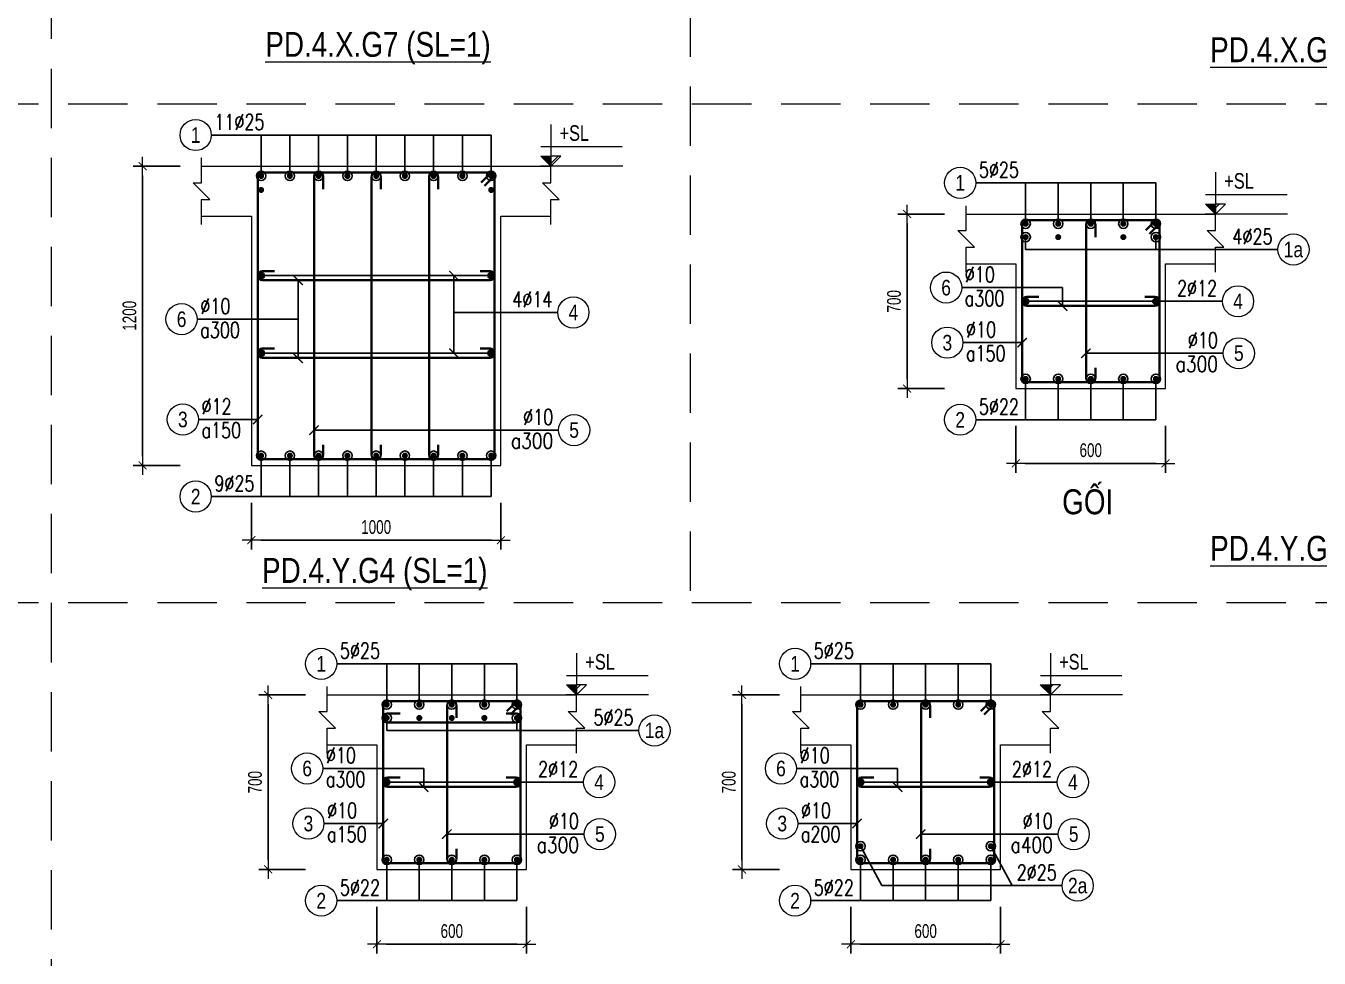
# Model space of a CAD drawing. Header units: millimetres. Extents: x 0 to 264070, y -218202 to 27271.
# Drawn here: x 230135 to 235320, y -215628 to -211888 of the extents above; entities that cross this region are included whole.
import ezdxf
from ezdxf.enums import TextEntityAlignment as Align

# ---------------------------------------------------------------- set-up
doc = ezdxf.new("R2010")
doc.units = ezdxf.units.MM
doc.header["$PDMODE"] = 3
doc.linetypes.add('HIDDEN2', pattern=[4.762499999999999, 3.175, -1.5875])
doc.layers.get('0').update_dxf_attribs({"lineweight": 20})
doc.layers.get('Defpoints').update_dxf_attribs({"color": 151, "lineweight": 9})
for name, color, linetype, lineweight in [('NDC_S_ANNO', 7, 'Continuous', 20), ('NDC_S_CONTINUOUS', 3, 'Continuous', 20), ('NDC_S_DIM', 1, 'Continuous', 15), ('NDC_S_HIDDEN', 8, 'HIDDEN2', 13), ('NDC_S_REBAR', 4, 'Continuous', 35), ('NDC_S_STIRRUP', 4, 'Continuous', 40), ('NDC_S_TEXT SYMBOL', 7, 'Continuous', 20), ('NDC_S_THIN LINE', 8, 'Continuous', 9), ('NDC_S_VN TEXT', 7, 'Continuous', 20)]:
    doc.layers.add(name, color=color, linetype=linetype, lineweight=lineweight)
doc.styles.add('ARIAL', font='arial.ttf', dxfattribs={"width": 0.8})
doc.styles.add('NDC_ANNO', font='', dxfattribs={"width": 0.8})
doc.styles.add('NDC_DIM', font='', dxfattribs={"width": 0.75})
doc.styles.add('NDC_EN TXT', font='romans.shx', dxfattribs={"width": 0.8})
doc.styles.get('NDC_ANNO').set_extended_font_data('Dotum')
doc.styles.get('NDC_DIM').set_extended_font_data('Dotum')
doc.dimstyles.new('NDC_dim_25', dxfattribs={"dimscale": 25, "dimtxt": 2.2, "dimasz": 1.5, "dimexe": 1.5, "dimexo": 2.5, "dimgap": 1, "dimtad": 1, "dimdec": 0, "dimzin": 0, "dimdsep": 46, "dimtxsty": 'NDC_DIM', "dimblk": 'DIMMARK', "dimcen": 0.09, "dimdle": 1.2, "dimclrd": 1, "dimclre": 1, "dimclrt": 3, "dimadec": 0, "dimazin": 0, "dimtfac": 1, "dimtdec": 0, "dimtix": 1, "dimtofl": 0, "dimtmove": 0, "dimatfit": 3, "dimfxl": 6, "dimfxlon": 1, "dimtolj": 1, "dimtzin": 0, "dimarcsym": 0})

# ---------------------------------------------------------------- blocks, each defined once
blk = doc.blocks.new('kata_block_TD')
at = {"color": 6, "linetype": 'ByBlock', "lineweight": -2, "style": 'ARIAL', "width": 0.8}
blk.add_attdef('SECTDET2', text='', height=5, dxfattribs=at).set_placement((0, 7.970649532882817), align=Align.CENTER)
at = {"color": 0, "linetype": 'ByBlock', "lineweight": -2, "style": 'ARIAL', "width": 0.8}
blk.add_attdef('SECTDET1', text='', height=5, dxfattribs=at).set_placement((0, 1.470649532882817), align=Align.CENTER)
at = {"color": 3, "lineweight": 25, "style": 'ARIAL', "width": 0.8}
blk.add_attdef('SSCALE', text='', height=2.5, dxfattribs=at).set_placement((0, -3.998868953555331), align=Align.CENTER)
blk = doc.blocks.new('DIMMARK')
at = {"layer": 'NDC_S_DIM', "color": 1}
blk.add_line((-1.5, 0), (1, 0), dxfattribs=at)
at = {"layer": 'NDC_S_DIM', "color": 2, "const_width": 0.1}
blk.add_lwpolyline([(-0.4242640687119285, -0.4242640687119285), (0.4242640687119285, 0.4242640687119285)], dxfattribs=at)
blk = doc.blocks.new('kata_block_THEP')
at = {"layer": 'NDC_S_REBAR', "color": 0}
for p, q in [((-0.5, 0), (0.5, 0)), ((-0.3535533905960619, 0.353553390592424), (0.3535533905960619, -0.353553390592424)), ((0.3535533905960619, 0.353553390592424), (-0.3535533905960619, -0.353553390592424)), ((0, 0.5), (0, -0.5))]:
    blk.add_line(p, q, dxfattribs=at)
at = {"layer": 'NDC_S_REBAR', "color": 0, "const_width": 0.08333333333333334}
blk.add_lwpolyline([(-0.5, -1.818989403545856e-12, 1), (0.5000000000145519, -1.818989403545856e-12, 1), (-0.5, -1.818989403545856e-12, 1)], format="xyb", dxfattribs=at)
blk = doc.blocks.new('kata_block_CT')
at = {"layer": 'NDC_S_ANNO'}
blk.add_hatch(color=3, dxfattribs=at).paths.add_polyline_path([(0, 1.596954857557648), (-1.612010908633238, 1.596954857557648), (0, 0)])
at = {"layer": 'NDC_S_ANNO', "ltscale": 50}
h = blk.add_hatch(dxfattribs=at)
h.set_pattern_fill('ANSI31', color=256, scale=1.406250541793835, style=0)
h.set_pattern_definition([(45.00000000000001, (0, 5.456968210637569e-12), (-3.157122508925224, 3.157122508925225), [])])
h.paths.add_polyline_path([(0, 1.596954857557648), (0, 0), (1.612010908924276, 1.596954857557648)])
for p, q in [((-1.592704896858777, 3.140833880479477), (11.46947077315417, 3.140833880479477)), ((11.56125648126181, 5.456968210637569e-12), (-1.63869572513795, 5.456968210637569e-12))]:
    blk.add_line(p, q, dxfattribs=at)
for points in [[(0, 6.69495074864426), (0, 0)], [(0, 0), (-1.612010908924276, 1.596954857557648), (0, 1.596954857557648)], [(0, 0), (1.612010908924276, 1.596954857557648), (0, 1.596954857557648)]]:
    blk.add_lwpolyline(points, dxfattribs=at)
at = {"layer": 'NDC_S_ANNO', "color": 8, "ltscale": 50}
blk.add_lwpolyline([(0, 0), (-1.612010908633238, 1.596954857557648), (0, 1.596954857557648)], dxfattribs=at)
at = {"layer": 'NDC_S_TEXT SYMBOL', "color": 3, "style": 'NDC_ANNO', "width": 0.8}
blk.add_attdef('CT', (1.409564409346785, 4.068271311703938), '', height=2.5, dxfattribs=at)
blk = doc.blocks.new('*D806')
at = {"layer": 'Defpoints', "color": 0, "transparency": 16777216}
for p in [(231039.6202467669, -213651.3548180853), (232039.6202467669, -213651.3548180853), (232039.6202467669, -213951.3548180853)]:
    blk.add_point(p, dxfattribs=at)
at = {"layer": 'NDC_S_DIM', "color": 1, "lineweight": -2, "transparency": 16777216}
for p, q in [((231039.6202467669, -213801.3548180853), (231039.6202467669, -213988.8548180853)), ((232039.6202467669, -213801.3548180853), (232039.6202467669, -213988.8548180853)), ((231077.1202467669, -213951.3548180853), (232002.1202467669, -213951.3548180853))]:
    blk.add_line(p, q, dxfattribs=at)
at = {"layer": 'NDC_S_DIM', "color": 1, "lineweight": -2, "transparency": 16777216, "xscale": 37.5, "yscale": 37.5, "zscale": 37.5, "rotation": 180}
blk.add_blockref('DIMMARK', (231039.6202467669, -213951.3548180853), dxfattribs=at)
at = {"layer": 'NDC_S_DIM', "color": 1, "lineweight": -2, "transparency": 16777216, "xscale": 37.5, "yscale": 37.5, "zscale": 37.5}
blk.add_blockref('DIMMARK', (232039.6202467669, -213951.3548180853), dxfattribs=at)
at = {"layer": 'NDC_S_DIM', "color": 3, "transparency": 16777216, "insert": (231539.6202467669, -213898.8548180853), "char_height": 55.00000000000001, "attachment_point": 5, "style": 'NDC_DIM'}
blk.add_mtext('\\A1;1000', dxfattribs=at)
blk = doc.blocks.new('*D807')
at = {"layer": 'Defpoints', "color": 0, "transparency": 16777216}
for p in [(231109.2933713112, -212451.3548180853), (230603.2933713113, -213651.3548180853), (231109.2933713112, -213651.3548180853)]:
    blk.add_point(p, dxfattribs=at)
at = {"layer": 'NDC_S_DIM', "color": 1, "lineweight": -2, "transparency": 16777216}
for p, q in [((230753.2933713113, -212451.3548180853), (230565.7933713113, -212451.3548180853)), ((230603.2933713113, -212488.8548180853), (230603.2933713113, -213613.8548180853)), ((230753.2933713113, -213651.3548180853), (230565.7933713113, -213651.3548180853))]:
    blk.add_line(p, q, dxfattribs=at)
at = {"layer": 'NDC_S_DIM', "color": 1, "lineweight": -2, "transparency": 16777216, "xscale": 37.5, "yscale": 37.5, "zscale": 37.5}
for p, rotation in [((230603.2933713113, -212451.3548180853), 90), ((230603.2933713113, -213651.3548180853), 270)]:
    blk.add_blockref('DIMMARK', p, dxfattribs=dict(at, rotation=rotation))
at = {"layer": 'NDC_S_DIM', "color": 3, "transparency": 16777216, "insert": (230550.7933713113, -213051.3548180852), "char_height": 55.00000000000001, "attachment_point": 5, "rotation": 90, "style": 'NDC_DIM'}
blk.add_mtext('\\A1;1200', dxfattribs=at)
blk = doc.blocks.new('*U240')
blk.add_circle((-2.5, 0), 2.5)
at = {"layer": 'NDC_S_VN TEXT', "color": 3, "style": 'NDC_EN TXT', "width": 0.75}
blk.add_attdef('DK1', (0.5, 0.8455043070534884), '', height=2.5, dxfattribs=at)
at = {"layer": 'NDC_S_VN TEXT', "color": 7, "style": 'ARIAL', "width": 0.8}
blk.add_attdef('SH2', text='', height=2.5, dxfattribs=at).set_placement((-2.5, 0), align=Align.MIDDLE)
blk = doc.blocks.new('*U241')
blk.add_circle((-2.5, 0), 2.5)
at = {"layer": 'NDC_S_VN TEXT', "color": 3, "style": 'NDC_EN TXT', "width": 0.75}
for tag, p in [('DK1', (0.5, 0.8455043070534884)), ('KC1', (0.5, -2.972544307831413))]:
    blk.add_attdef(tag, p, '', height=2.5, dxfattribs=at)
at = {"layer": 'NDC_S_VN TEXT', "color": 7, "style": 'ARIAL', "width": 0.8}
blk.add_attdef('SH2', text='', height=2.5, dxfattribs=at).set_placement((-2.5, 0), align=Align.MIDDLE)
blk = doc.blocks.new('*U321')
blk.add_circle((2.5, 0), 2.5)
at = {"layer": 'NDC_S_VN TEXT', "color": 3, "style": 'NDC_EN TXT'}
for tag, width, p in [('DK2', 0.75, (-0.85, 0.8455043070534884)), ('KC2', 0.8, (-0.85, -2.972544307831413))]:
    blk.add_attdef(tag, text='', height=2.5, dxfattribs=dict(at, width=width)).set_placement(p, align=Align.RIGHT)
at = {"layer": 'NDC_S_VN TEXT', "color": 7, "style": 'ARIAL', "width": 0.8}
blk.add_attdef('SH3', text='', height=2.5, dxfattribs=at).set_placement((2.5, 0), align=Align.MIDDLE)
blk = doc.blocks.new('*U239')
blk.add_circle((2.5, 0), 2.5)
at = {"layer": 'NDC_S_VN TEXT', "color": 3, "style": 'NDC_EN TXT', "width": 0.75}
blk.add_attdef('DK2', text='', height=2.5, dxfattribs=at).set_placement((-0.85, 0.8455043070534884), align=Align.RIGHT)
at = {"layer": 'NDC_S_VN TEXT', "color": 7, "style": 'ARIAL', "width": 0.8}
blk.add_attdef('SH3', text='', height=2.5, dxfattribs=at).set_placement((2.5, 0), align=Align.MIDDLE)
blk = doc.blocks.new('*D812')
at = {"layer": 'Defpoints', "color": 0, "transparency": 16777216}
for p in [(234104.4314102838, -213343.2174690384), (234704.4314102838, -213343.2174690384), (234704.4314102838, -213643.2174690384)]:
    blk.add_point(p, dxfattribs=at)
at = {"layer": 'NDC_S_DIM', "color": 1, "lineweight": -2, "transparency": 16777216}
for p, q in [((234104.4314102838, -213493.2174690384), (234104.4314102838, -213680.7174690384)), ((234704.4314102838, -213493.2174690384), (234704.4314102838, -213680.7174690384)), ((234141.9314102838, -213643.2174690384), (234666.9314102838, -213643.2174690384))]:
    blk.add_line(p, q, dxfattribs=at)
at = {"layer": 'NDC_S_DIM', "color": 1, "lineweight": -2, "transparency": 16777216, "xscale": 37.5, "yscale": 37.5, "zscale": 37.5, "rotation": 180}
blk.add_blockref('DIMMARK', (234104.4314102838, -213643.2174690384), dxfattribs=at)
at = {"layer": 'NDC_S_DIM', "color": 1, "lineweight": -2, "transparency": 16777216, "xscale": 37.5, "yscale": 37.5, "zscale": 37.5}
blk.add_blockref('DIMMARK', (234704.4314102838, -213643.2174690384), dxfattribs=at)
at = {"layer": 'NDC_S_DIM', "color": 3, "transparency": 16777216, "insert": (234404.4314102838, -213590.7174690384), "char_height": 55.00000000000001, "attachment_point": 5, "style": 'NDC_DIM'}
blk.add_mtext('\\A1;600', dxfattribs=at)
blk = doc.blocks.new('*D813')
at = {"layer": 'Defpoints', "color": 0, "transparency": 16777216}
for p in [(234174.1045348281, -212643.2174690384), (233668.1045348281, -213343.2174690384), (234174.1045348281, -213343.2174690384)]:
    blk.add_point(p, dxfattribs=at)
at = {"layer": 'NDC_S_DIM', "color": 1, "lineweight": -2, "transparency": 16777216}
for p, q in [((233818.1045348281, -212643.2174690384), (233630.6045348281, -212643.2174690384)), ((233668.1045348281, -212680.7174690384), (233668.1045348281, -213305.7174690384)), ((233818.1045348281, -213343.2174690384), (233630.6045348281, -213343.2174690384))]:
    blk.add_line(p, q, dxfattribs=at)
at = {"layer": 'NDC_S_DIM', "color": 1, "lineweight": -2, "transparency": 16777216, "xscale": 37.5, "yscale": 37.5, "zscale": 37.5}
for p, rotation in [((233668.1045348281, -212643.2174690384), 90), ((233668.1045348281, -213343.2174690384), 270)]:
    blk.add_blockref('DIMMARK', p, dxfattribs=dict(at, rotation=rotation))
at = {"layer": 'NDC_S_DIM', "color": 3, "transparency": 16777216, "insert": (233615.6045348282, -212993.2174690383), "char_height": 55.00000000000001, "attachment_point": 5, "rotation": 90, "style": 'NDC_DIM'}
blk.add_mtext('\\A1;700', dxfattribs=at)
blk = doc.blocks.new('*D824')
at = {"layer": 'Defpoints', "color": 0, "transparency": 16777216}
for p in [(233512.1443921676, -214572.0773442238), (233006.1443921676, -215272.0773442238), (233512.1443921676, -215272.0773442238)]:
    blk.add_point(p, dxfattribs=at)
at = {"layer": 'NDC_S_DIM', "color": 1, "lineweight": -2, "transparency": 16777216}
for p, q in [((233156.1443921676, -214572.0773442238), (232968.6443921676, -214572.0773442238)), ((233006.1443921676, -214609.5773442238), (233006.1443921676, -215234.5773442238)), ((233156.1443921676, -215272.0773442238), (232968.6443921676, -215272.0773442238))]:
    blk.add_line(p, q, dxfattribs=at)
at = {"layer": 'NDC_S_DIM', "color": 1, "lineweight": -2, "transparency": 16777216, "xscale": 37.5, "yscale": 37.5, "zscale": 37.5}
for p, rotation in [((233006.1443921676, -214572.0773442238), 90), ((233006.1443921676, -215272.0773442238), 270)]:
    blk.add_blockref('DIMMARK', p, dxfattribs=dict(at, rotation=rotation))
at = {"layer": 'NDC_S_DIM', "color": 3, "transparency": 16777216, "insert": (232953.6443921677, -214922.0773442238), "char_height": 55.00000000000001, "attachment_point": 5, "rotation": 90, "style": 'NDC_DIM'}
blk.add_mtext('\\A1;700', dxfattribs=at)
blk = doc.blocks.new('*D825')
at = {"layer": 'Defpoints', "color": 0, "transparency": 16777216}
for p in [(233442.4712676233, -215272.0773442238), (234042.4712676233, -215272.0773442238), (234042.4712676233, -215572.0773442238)]:
    blk.add_point(p, dxfattribs=at)
at = {"layer": 'NDC_S_DIM', "color": 1, "lineweight": -2, "transparency": 16777216}
for p, q in [((233442.4712676233, -215422.0773442238), (233442.4712676233, -215609.5773442238)), ((234042.4712676233, -215422.0773442238), (234042.4712676233, -215609.5773442238)), ((233479.9712676233, -215572.0773442238), (234004.9712676233, -215572.0773442238))]:
    blk.add_line(p, q, dxfattribs=at)
at = {"layer": 'NDC_S_DIM', "color": 1, "lineweight": -2, "transparency": 16777216, "xscale": 37.5, "yscale": 37.5, "zscale": 37.5, "rotation": 180}
blk.add_blockref('DIMMARK', (233442.4712676233, -215572.0773442238), dxfattribs=at)
at = {"layer": 'NDC_S_DIM', "color": 1, "lineweight": -2, "transparency": 16777216, "xscale": 37.5, "yscale": 37.5, "zscale": 37.5}
blk.add_blockref('DIMMARK', (234042.4712676233, -215572.0773442238), dxfattribs=at)
at = {"layer": 'NDC_S_DIM', "color": 3, "transparency": 16777216, "insert": (233742.4712676233, -215519.5773442238), "char_height": 55.00000000000001, "attachment_point": 5, "style": 'NDC_DIM'}
blk.add_mtext('\\A1;600', dxfattribs=at)
blk = doc.blocks.new('*D826')
at = {"layer": 'Defpoints', "color": 0, "transparency": 16777216}
for p in [(231612.5935974595, -214572.0773442238), (231106.5935974595, -215272.0773442238), (231612.5935974595, -215272.0773442238)]:
    blk.add_point(p, dxfattribs=at)
at = {"layer": 'NDC_S_DIM', "color": 1, "lineweight": -2, "transparency": 16777216}
for p, q in [((231256.5935974595, -214572.0773442238), (231069.0935974595, -214572.0773442238)), ((231106.5935974595, -214609.5773442238), (231106.5935974595, -215234.5773442238)), ((231256.5935974595, -215272.0773442238), (231069.0935974595, -215272.0773442238))]:
    blk.add_line(p, q, dxfattribs=at)
at = {"layer": 'NDC_S_DIM', "color": 1, "lineweight": -2, "transparency": 16777216, "xscale": 37.5, "yscale": 37.5, "zscale": 37.5}
for p, rotation in [((231106.5935974595, -214572.0773442238), 90), ((231106.5935974595, -215272.0773442238), 270)]:
    blk.add_blockref('DIMMARK', p, dxfattribs=dict(at, rotation=rotation))
at = {"layer": 'NDC_S_DIM', "color": 3, "transparency": 16777216, "insert": (231054.0935974596, -214922.0773442238), "char_height": 55.00000000000001, "attachment_point": 5, "rotation": 90, "style": 'NDC_DIM'}
blk.add_mtext('\\A1;700', dxfattribs=at)
blk = doc.blocks.new('*D827')
at = {"layer": 'Defpoints', "color": 0, "transparency": 16777216}
for p in [(231542.9204729152, -215272.0773442238), (232142.9204729152, -215272.0773442238), (232142.9204729152, -215572.0773442238)]:
    blk.add_point(p, dxfattribs=at)
at = {"layer": 'NDC_S_DIM', "color": 1, "lineweight": -2, "transparency": 16777216}
for p, q in [((231542.9204729152, -215422.0773442238), (231542.9204729152, -215609.5773442238)), ((232142.9204729152, -215422.0773442238), (232142.9204729152, -215609.5773442238)), ((231580.4204729152, -215572.0773442238), (232105.4204729152, -215572.0773442238))]:
    blk.add_line(p, q, dxfattribs=at)
at = {"layer": 'NDC_S_DIM', "color": 1, "lineweight": -2, "transparency": 16777216, "xscale": 37.5, "yscale": 37.5, "zscale": 37.5, "rotation": 180}
blk.add_blockref('DIMMARK', (231542.9204729152, -215572.0773442238), dxfattribs=at)
at = {"layer": 'NDC_S_DIM', "color": 1, "lineweight": -2, "transparency": 16777216, "xscale": 37.5, "yscale": 37.5, "zscale": 37.5}
blk.add_blockref('DIMMARK', (232142.9204729152, -215572.0773442238), dxfattribs=at)
at = {"layer": 'NDC_S_DIM', "color": 3, "transparency": 16777216, "insert": (231842.9204729152, -215519.5773442238), "char_height": 55.00000000000001, "attachment_point": 5, "style": 'NDC_DIM'}
blk.add_mtext('\\A1;600', dxfattribs=at)

msp = doc.modelspace()

# ---------------------------------------------------------------- linework, layer by layer
at = {"layer": 'NDC_S_CONTINUOUS'}
for points in [[(230839.620246767, -212451.3548180853), (231039.6202467669, -212451.3548180853), (231039.6202467669, -212451.3548180853), (232039.6202467669, -212451.3548180853), (232039.6202467669, -212451.3548180853), (232239.6202467669, -212451.3548180853)], [(230839.620246767, -212651.3548180853), (231039.6202467669, -212651.3548180853), (231039.6202467669, -213651.3548180853), (232039.6202467669, -213651.3548180853), (232039.6202467669, -212651.3548180853), (232239.6202467669, -212651.3548180853)], [(233904.4314102838, -212643.2174690384), (234104.4314102838, -212643.2174690384), (234104.4314102838, -212643.2174690384), (234704.4314102838, -212643.2174690384), (234704.4314102838, -212643.2174690384), (234904.4314102838, -212643.2174690384)], [(233904.4314102838, -212843.2174690384), (234104.4314102838, -212843.2174690384), (234104.4314102838, -213343.2174690384), (234704.4314102838, -213343.2174690384), (234704.4314102838, -212843.2174690384), (234904.4314102838, -212843.2174690384)], [(231342.9204729152, -214572.0773442238), (231542.9204729152, -214572.0773442238), (231542.9204729152, -214572.0773442238), (232142.9204729152, -214572.0773442238), (232142.9204729152, -214572.0773442238), (232342.9204729152, -214572.0773442238)], [(233242.4712676233, -214572.0773442238), (233442.4712676233, -214572.0773442238), (233442.4712676233, -214572.0773442238), (234042.4712676233, -214572.0773442238), (234042.4712676233, -214572.0773442238), (234242.4712676233, -214572.0773442238)], [(231342.9204729152, -214772.0773442238), (231542.9204729152, -214772.0773442238), (231542.9204729152, -215272.0773442238), (232142.9204729152, -215272.0773442238), (232142.9204729152, -214772.0773442238), (232342.9204729152, -214772.0773442238)], [(233242.4712676233, -214772.0773442238), (233442.4712676233, -214772.0773442238), (233442.4712676233, -215272.0773442238), (234042.4712676233, -215272.0773442238), (234042.4712676233, -214772.0773442238), (234242.4712676233, -214772.0773442238)]]:
    msp.add_lwpolyline(points, dxfattribs=at)
at = {"layer": 'NDC_S_DIM'}
for centre in [(234143.4314102838, -212735.7174690384), (234665.4314102838, -212735.7174690384), (231581.9204729152, -214664.5773442238), (232103.9204729152, -214664.5773442238)]:
    msp.add_circle(centre, 18.82654195789014, dxfattribs=at)
at = {"layer": 'NDC_S_HIDDEN', "ltscale": 75}
for p, q in [((230237.4073617181, -204202.0456222839), (230237.4073617181, -218202.045622268)), ((232798.9182990866, -208202.0456222793), (232798.9182990867, -214202.0456222725)), ((243044.9620485608, -212202.0456222748), (225114.385486981, -212202.0456222747)), ((243044.9620485608, -214202.0456222725), (225114.385486981, -214202.0456222724))]:
    msp.add_line(p, q, dxfattribs=at)
at = {"layer": 'NDC_S_REBAR'}
for points in [[(231327.552246767, -212543.6995080186), (231327.552246767, -212494.7863382087, 0.9999999999999999), (231290.6882467669, -212494.7863382087), (231290.6882467669, -213607.9228180852, 0.9999999999999999), (231327.552246767, -213607.9228180852), (231327.552246767, -213568.6659270764, -0.414213562)], [(231558.052246767, -212543.6995080186), (231558.052246767, -212494.7863382087, 0.9999999999999999), (231521.1882467669, -212494.7863382087), (231521.1882467669, -213607.9228180852, 0.9999999999999999), (231558.052246767, -213607.9228180852), (231558.052246767, -213568.6659270764, -0.414213562)], [(231788.5522467671, -212543.6995080186), (231788.5522467671, -212494.7863382088, 0.9999999999999999), (231751.6882467671, -212494.7863382088), (231751.6882467671, -213607.9228180852, 0.9999999999999999), (231788.5522467671, -213607.9228180852), (231788.5522467671, -213568.6659270764, -0.414213562)], [(234422.8014523779, -212735.5621589717), (234422.8014523779, -212686.6489891619, 0.9999999999999999), (234385.9374523779, -212686.6489891619), (234385.9374523779, -213299.7854690383, 0.9999999999999999), (234422.8014523779, -213299.7854690383), (234422.8014523779, -213260.5285780295, -0.414213562)], [(231131.9654165768, -212871.9228180853), (231083.052246767, -212871.9228180853, 0.9999999999999999), (231083.052246767, -212908.7868180853), (231996.1882467669, -212908.7868180853, 0.9999999999999999), (231996.1882467669, -212871.9228180853), (231956.9313557581, -212871.9228180853, -0.414213562)], [(234196.7765800937, -212974.7854690384), (234147.8634102838, -212974.7854690384, 0.9999999999999999), (234147.8634102838, -213011.6494690384), (234660.9994102838, -213011.6494690384, 0.9999999999999999), (234660.9994102838, -212974.7854690384), (234621.7425192749, -212974.7854690384, -0.414213562)], [(231131.9654165768, -213182.9228180853), (231083.052246767, -213182.9228180853, 0.9999999999999999), (231083.052246767, -213219.7868180853), (231996.1882467669, -213219.7868180853, 0.9999999999999999), (231996.1882467669, -213182.9228180853), (231956.9313557581, -213182.9228180853, -0.414213562)], [(231861.2905150093, -214664.4220341571), (231861.2905150093, -214615.5088643473, 0.9999999999999999), (231824.4265150093, -214615.5088643473), (231824.4265150093, -215228.6453442238, 0.9999999999999999), (231861.2905150093, -215228.6453442238), (231861.2905150093, -215189.388453215, -0.414213562)], [(233760.8413097174, -214664.4220341571), (233760.8413097174, -214615.5088643473, 0.9999999999999999), (233723.9773097174, -214615.5088643473), (233723.9773097174, -215228.6453442238, 0.9999999999999999), (233760.8413097174, -215228.6453442238), (233760.8413097174, -215189.388453215, -0.414213562)], [(231635.2656427251, -214646.1453442236), (231586.3524729152, -214646.1453442236, 0.9999999999999999), (231586.3524729152, -214683.0093442237), (232099.4884729152, -214683.0093442237, 0.9999999999999999), (232099.4884729152, -214646.1453442236), (232060.2315819064, -214646.1453442236, -0.414213562)], [(231635.2656427251, -214903.6453442238), (231586.3524729152, -214903.6453442238, 0.9999999999999999), (231586.3524729152, -214940.5093442239), (232099.4884729152, -214940.5093442239, 0.9999999999999999), (232099.4884729152, -214903.6453442238), (232060.2315819064, -214903.6453442238, -0.414213562)], [(233534.8164374332, -214903.6453442238), (233485.9032676233, -214903.6453442238, 0.9999999999999999), (233485.9032676233, -214940.5093442239), (233999.0392676232, -214940.5093442239, 0.9999999999999999), (233999.0392676232, -214903.6453442238), (233959.7823766144, -214903.6453442238, -0.414213562)]]:
    msp.add_lwpolyline(points, format="xyb", dxfattribs=at)
at = {"layer": 'NDC_S_STIRRUP'}
for points in [[(231960.6202467669, -212516.3548180853), (232000.6202467669, -212476.3548180853, -0.414213562), (232014.6202467669, -212490.3548180853), (232014.6202467669, -213612.3548180853, -0.414213562), (232000.6202467669, -213626.3548180853), (231078.6202467669, -213626.3548180853, -0.414213562), (231064.6202467669, -213612.3548180853), (231064.6202467669, -212490.3548180853, -0.414213562), (231078.6202467669, -212476.3548180853), (232000.6202467669, -212476.3548180853, -0.414213562), (232014.6202467669, -212490.3548180853), (231974.6202467669, -212530.3548180853)], [(234625.4314102838, -212708.2174690384), (234665.4314102838, -212668.2174690384, -0.414213562), (234679.4314102838, -212682.2174690384), (234679.4314102838, -213304.2174690384, -0.414213562), (234665.4314102838, -213318.2174690384), (234143.4314102838, -213318.2174690384, -0.414213562), (234129.4314102838, -213304.2174690384), (234129.4314102838, -212682.2174690384, -0.414213562), (234143.4314102838, -212668.2174690384), (234665.4314102838, -212668.2174690384, -0.414213562), (234679.4314102838, -212682.2174690384), (234639.4314102838, -212722.2174690384)], [(232063.9204729152, -214637.0773442238), (232103.9204729152, -214597.0773442238, -0.414213562), (232117.9204729152, -214611.0773442238), (232117.9204729152, -215233.0773442238, -0.414213562), (232103.9204729152, -215247.0773442238), (231581.9204729152, -215247.0773442238, -0.414213562), (231567.9204729152, -215233.0773442238), (231567.9204729152, -214611.0773442238, -0.414213562), (231581.9204729152, -214597.0773442238), (232103.9204729152, -214597.0773442238, -0.414213562), (232117.9204729152, -214611.0773442238), (232077.9204729152, -214651.0773442238)], [(233963.4712676233, -214637.0773442238), (234003.4712676233, -214597.0773442238, -0.414213562), (234017.4712676233, -214611.0773442238), (234017.4712676233, -215233.0773442238, -0.414213562), (234003.4712676233, -215247.0773442238), (233481.4712676233, -215247.0773442238, -0.414213562), (233467.4712676233, -215233.0773442238), (233467.4712676233, -214611.0773442238, -0.414213562), (233481.4712676233, -214597.0773442238), (234003.4712676233, -214597.0773442238, -0.414213562), (234017.4712676233, -214611.0773442238), (233977.4712676233, -214651.0773442238)]]:
    msp.add_lwpolyline(points, format="xyb", dxfattribs=at)
at = {"layer": 'NDC_S_THIN LINE'}
for points in [[(230839.620246767, -212684.6881514186), (230839.620246767, -212584.6881514186), (230872.9535801003, -212584.6881514186), (230806.2869134336, -212518.0214847519), (230839.620246767, -212518.0214847519), (230839.620246767, -212418.0214847519)], [(232239.6202467669, -212684.6881514186), (232239.6202467669, -212584.6881514186), (232272.9535801003, -212584.6881514186), (232206.2869134337, -212518.0214847519), (232239.620246767, -212518.0214847519), (232239.620246767, -212418.0214847519)], [(233904.4314102838, -212876.5508023717), (233904.4314102838, -212776.5508023717), (233937.7647436171, -212776.5508023717), (233871.0980769505, -212709.884135705), (233904.4314102838, -212709.884135705), (233904.4314102838, -212609.884135705)], [(234904.4314102838, -212876.5508023717), (234904.4314102838, -212776.5508023717), (234937.7647436171, -212776.5508023717), (234871.0980769505, -212709.884135705), (234904.4314102838, -212709.884135705), (234904.4314102838, -212609.884135705)], [(231342.9204729152, -214805.4106775572), (231342.9204729152, -214705.4106775572), (231376.2538062485, -214705.4106775572), (231309.5871395819, -214638.7440108905), (231342.9204729152, -214638.7440108905), (231342.9204729152, -214538.7440108905)], [(232342.9204729152, -214805.4106775572), (232342.9204729152, -214705.4106775572), (232376.2538062485, -214705.4106775572), (232309.5871395819, -214638.7440108905), (232342.9204729152, -214638.7440108905), (232342.9204729152, -214538.7440108905)], [(233242.4712676233, -214805.4106775572), (233242.4712676233, -214705.4106775572), (233275.8046009566, -214705.4106775572), (233209.13793429, -214638.7440108905), (233242.4712676233, -214638.7440108905), (233242.4712676233, -214538.7440108905)], [(234242.4712676233, -214805.4106775572), (234242.4712676233, -214705.4106775572), (234275.8046009566, -214705.4106775572), (234209.13793429, -214638.7440108905), (234242.4712676233, -214638.7440108905), (234242.4712676233, -214538.7440108905)]]:
    msp.add_lwpolyline(points, dxfattribs=at)

# ---------------------------------------------------------------- block references
at = {"layer": 'NDC_S_REBAR', "xscale": 22, "yscale": 22, "zscale": 22}
for p in [(231078.6202467669, -212490.3548180853), (231193.8702467669, -212490.3548180853), (231309.1202467669, -212490.3548180853), (231424.3702467669, -212490.3548180853), (231539.6202467669, -212490.3548180853), (231654.8702467669, -212490.3548180853), (231770.1202467669, -212490.3548180853), (231885.3702467669, -212490.3548180853), (232000.6202467669, -212490.3548180853), (231078.6202467669, -212546.6063207817), (232000.6202467669, -212546.6063207817), (234143.4314102838, -212682.2174690384), (234273.9314102838, -212682.2174690384), (234404.4314102838, -212682.2174690384), (234534.9314102838, -212682.2174690384), (234665.4314102838, -212682.2174690384), (234143.4314102838, -212735.7174690384), (234273.9314102838, -212735.7174690384), (234534.9314102838, -212735.7174690384), (234665.4314102838, -212735.7174690384), (231078.6202467669, -212890.3548180853), (232000.6202467669, -212890.3548180853), (234143.4314102838, -212993.2174690384), (234665.4314102838, -212993.2174690384), (231078.6202467669, -213201.3548180853), (232000.6202467669, -213201.3548180853), (234143.4314102838, -213304.2174690384), (234273.9314102838, -213304.2174690384), (234404.4314102838, -213304.2174690384), (234534.9314102838, -213304.2174690384), (234665.4314102838, -213304.2174690384), (231078.6202467669, -213612.3548180853), (231193.8702467669, -213612.3548180853), (231309.1202467669, -213612.3548180853), (231424.3702467669, -213612.3548180853), (231539.6202467669, -213612.3548180853), (231654.8702467669, -213612.3548180853), (231770.1202467669, -213612.3548180853), (231885.3702467669, -213612.3548180853), (232000.6202467669, -213612.3548180853), (231581.9204729152, -214611.0773442238), (231712.4204729152, -214611.0773442238), (231842.9204729152, -214611.0773442238), (231973.4204729152, -214611.0773442238), (232103.9204729152, -214611.0773442238), (233481.4712676233, -214611.0773442238), (233611.9712676233, -214611.0773442238), (233742.4712676233, -214611.0773442238), (233872.9712676233, -214611.0773442238), (234003.4712676233, -214611.0773442238), (231581.9204729152, -214664.5773442238), (231712.4204729152, -214664.5773442238), (231842.9204729153, -214664.5773442239), (231973.4204729152, -214664.5773442238), (232103.9204729152, -214664.5773442238), (231581.9204729152, -214922.0773442238), (232103.9204729152, -214922.0773442238), (233481.4712676233, -214922.0773442238), (234003.4712676233, -214922.0773442238), (233481.4712676234, -215178.7782639829), (234003.4712676233, -215178.7782639829), (231581.9204729152, -215233.0773442238), (231712.4204729152, -215233.0773442238), (231842.9204729152, -215233.0773442238), (231973.4204729152, -215233.0773442238), (232103.9204729152, -215233.0773442238), (233481.4712676233, -215233.0773442238), (233611.9712676233, -215233.0773442238), (233742.4712676233, -215233.0773442238), (233872.9712676233, -215233.0773442238), (234003.4712676233, -215233.0773442238)]:
    msp.add_blockref('kata_block_THEP', p, dxfattribs=at)
at = {"layer": 'NDC_S_THIN LINE', "xscale": 25, "yscale": 25, "zscale": 25}
for name, p, values in [('*U240', (230878.6202467669, -212326.3548180853), {'SH2': '1', 'DK1': '11%%c25'}), ('*U240', (233943.4314102838, -212518.2174690384), {'SH2': '1', 'DK1': '5%%c25'}), ('*U239', (235154.4314102838, -212785.7174690384), {'SH3': '1a', 'DK2': '4%%c25'}), ('*U241', (233886.9314102838, -212938.2174690384), {'SH2': '6', 'DK1': '%%c10', 'KC1': 'a300'}), ('*U239', (234932.3216540813, -212993.2174690384), {'SH3': '4', 'DK2': '2%%c12'}), ('*U241', (230822.1202467668, -213065.0708180853), {'SH2': '6', 'DK1': '%%c10', 'KC1': 'a300'}), ('*U239', (232267.5104905645, -213037.9533365754), {'SH3': '4', 'DK2': '4%%c14'}), ('*U241', (233891.9314102838, -213159.0381396479), {'SH2': '3', 'DK1': '%%c10', 'KC1': 'a150'}), ('*U321', (234935.487609148, -213201.6845972177), {'SH3': '5', 'DK2': '%%c10', 'KC2': 'a300'}), ('*U241', (230827.120246767, -213467.1754886948), {'SH2': '3', 'DK1': '%%c12', 'KC1': 'a150'}), ('*U240', (233943.4314102838, -213468.2174690384), {'SH2': '2', 'DK1': '5%%c22'}), ('*U321', (232270.6764456312, -213509.8219462646), {'SH3': '5', 'DK2': '%%c10', 'KC2': 'a300'}), ('*U240', (230878.6202467669, -213776.3548180853), {'SH2': '2', 'DK1': '9%%c25'}), ('*U240', (231381.9204729152, -214447.0773442238), {'SH2': '1', 'DK1': '5%%c25'}), ('*U240', (233281.4712676233, -214447.0773442238), {'SH2': '1', 'DK1': '5%%c25'}), ('*U239', (232592.9204729152, -214714.5773442238), {'SH3': '1a', 'DK2': '5%%c25'}), ('*U241', (231325.4204729152, -214867.0773442238), {'SH2': '6', 'DK1': '%%c10', 'KC1': 'a300'}), ('*U241', (233224.9712676233, -214867.0773442238), {'SH2': '6', 'DK1': '%%c10', 'KC1': 'a300'}), ('*U239', (232370.8107167128, -214922.0773442238), {'SH3': '4', 'DK2': '2%%c12'}), ('*U239', (234270.3615114208, -214922.0773442238), {'SH3': '4', 'DK2': '2%%c12'}), ('*U241', (231330.4204729152, -215087.8980148334), {'SH2': '3', 'DK1': '%%c10', 'KC1': 'a150'}), ('*U241', (233229.9712676233, -215087.8980148334), {'SH2': '3', 'DK1': '%%c10', 'KC1': 'a200'}), ('*U321', (232373.9766717794, -215130.5444724032), {'SH3': '5', 'DK2': '%%c10', 'KC2': 'a300'}), ('*U321', (234273.5274664875, -215130.5444724032), {'SH3': '5', 'DK2': '%%c10', 'KC2': 'a400'}), ('*U239', (234289.4283369797, -215336.688815591), {'SH3': '2a', 'DK2': '2%%c25'}), ('*U240', (231381.9204729152, -215397.0773442238), {'SH2': '2', 'DK1': '5%%c22'}), ('*U240', (233281.4712676233, -215397.0773442238), {'SH2': '2', 'DK1': '5%%c22'})]:
    msp.add_blockref(name, p, dxfattribs=at).add_auto_attribs(values)
at = {"layer": 'NDC_S_VN TEXT'}
ref = msp.add_blockref('kata_block_TD', (231547.0418978034, -212042.0073943829), dxfattribs=dict(at, xscale=20, yscale=20, zscale=20))
ref.add_attrib('SECTDET1', '%%uPD.4.X.G7 (SL=1)', dxfattribs={"layer": '0', "color": 0, "linetype": 'ByBlock', "lineweight": -2, "height": 100, "style": 'ARIAL', "width": 0.8}).set_placement((231547.0418978034, -212012.5944037252), align=Align.CENTER)
ref = msp.add_blockref('kata_block_TD', (235334.7470211959, -212063.5546411235), dxfattribs=dict(at, xscale=20, yscale=20, zscale=20))
ref.add_attrib('SECTDET1', '%%uPD.4.X.G9 (SL=1)', dxfattribs={"layer": '0', "color": 0, "linetype": 'ByBlock', "lineweight": -2, "height": 100, "style": 'ARIAL', "width": 0.8}).set_placement((235334.7470211959, -212034.1416504658), align=Align.CENTER)
at = {"layer": 'NDC_S_VN TEXT', "xscale": 25, "yscale": 25, "zscale": 25}
for p in [(232239.6202467669, -212451.3548180853), (234904.4314102838, -212643.2174690384), (232342.9204729152, -214572.0773442238), (234242.4712676233, -214572.0773442238)]:
    msp.add_blockref('kata_block_CT', p, dxfattribs=at).add_auto_attribs({'CT': '+SL'})
at = {"layer": 'NDC_S_VN TEXT'}
ref = msp.add_blockref('kata_block_TD', (234392.1665971167, -213876.8551245301), dxfattribs=dict(at, xscale=20, yscale=20, zscale=20))
ref.add_attrib('SECTDET1', 'GỐI', dxfattribs={"layer": '0', "color": 0, "linetype": 'ByBlock', "lineweight": -2, "height": 100, "style": 'ARIAL', "width": 0.8}).set_placement((234392.1665971167, -213847.4421338725), align=Align.CENTER)
ref = msp.add_blockref('kata_block_TD', (235334.7470211959, -214063.5546411212), dxfattribs=dict(at, xscale=20, yscale=20, zscale=20))
ref.add_attrib('SECTDET1', '%%uPD.4.Y.G8 (SL=1)', dxfattribs={"layer": '0', "color": 0, "linetype": 'ByBlock', "lineweight": -2, "height": 100, "style": 'ARIAL', "width": 0.8}).set_placement((235334.7470211959, -214034.1416504635), align=Align.CENTER)
ref = msp.add_blockref('kata_block_TD', (231533.950191316, -214151.9762108447), dxfattribs=dict(at, xscale=20, yscale=20, zscale=20))
ref.add_attrib('SECTDET1', '%%uPD.4.Y.G4 (SL=1)', dxfattribs={"layer": '0', "color": 0, "linetype": 'ByBlock', "lineweight": -2, "height": 100, "style": 'ARIAL', "width": 0.8}).set_placement((231533.950191316, -214122.563220187), align=Align.CENTER)

# ---------------------------------------------------------------- dimensions: what is measured, and where the dimension line sits
at = {"layer": 'NDC_S_DIM'}
for base, p1, p2, picture, middle in [((230603.2933713113, -213651.3548180853), (231109.2933713112, -212451.3548180853), (231109.2933713112, -213651.3548180853), '*D807', (230550.7933713113, -213051.3548180852)), ((233668.1045348281, -213343.2174690384), (234174.1045348281, -212643.2174690384), (234174.1045348281, -213343.2174690384), '*D813', (233615.6045348282, -212993.2174690383)), ((231106.5935974595, -215272.0773442238), (231612.5935974595, -214572.0773442238), (231612.5935974595, -215272.0773442238), '*D826', (231054.0935974596, -214922.0773442238)), ((233006.1443921676, -215272.0773442238), (233512.1443921676, -214572.0773442238), (233512.1443921676, -215272.0773442238), '*D824', (232953.6443921677, -214922.0773442238))]:
    dim = msp.add_linear_dim(base=base, p1=p1, p2=p2, angle=270, dimstyle='NDC_dim_25', dxfattribs=at)
    dim.commit()
    dim.dimension.update_dxf_attribs({"geometry": picture, "text_midpoint": middle})
for base, p1, p2, picture, middle in [((234704.4314102838, -213643.2174690384), (234104.4314102838, -213343.2174690384), (234704.4314102838, -213343.2174690384), '*D812', (234404.4314102838, -213590.7174690384)), ((232039.6202467669, -213951.3548180853), (231039.6202467669, -213651.3548180853), (232039.6202467669, -213651.3548180853), '*D806', (231539.6202467669, -213898.8548180853)), ((232142.9204729152, -215572.0773442238), (231542.9204729152, -215272.0773442238), (232142.9204729152, -215272.0773442238), '*D827', (231842.9204729152, -215519.5773442238)), ((234042.4712676233, -215572.0773442238), (233442.4712676233, -215272.0773442238), (234042.4712676233, -215272.0773442238), '*D825', (233742.4712676233, -215519.5773442238))]:
    dim = msp.add_linear_dim(base=base, p1=p1, p2=p2, dimstyle='NDC_dim_25', dxfattribs=at)
    dim.commit()
    dim.dimension.update_dxf_attribs({"geometry": picture, "text_midpoint": middle})

# ---------------------------------------------------------------- leaders
at = {"layer": 'NDC_S_THIN LINE'}
for points, override in [([(231078.6202467669, -212490.3548180853), (231078.6202467669, -212326.3548180853), (230878.6202467669, -212326.3548180853)], {"dimldrblk": 'DotBlank'}), ([(231193.8702467669, -212490.3548180853), (231193.8702467669, -212326.3548180853), (230878.6202467669, -212326.3548180853)], {"dimldrblk": 'DotBlank'}), ([(232000.6202467669, -212490.3548180853), (232000.6202467669, -212326.3548180853), (230878.6202467669, -212326.3548180853)], {"dimldrblk": 'DotBlank'}), ([(231309.1202467668, -212490.3548180853), (231309.1202467668, -212326.3548180853), (230993.8702467668, -212326.3548180853)], {"dimldrblk": 'DotBlank'}), ([(231424.3702467668, -212490.3548180853), (231424.3702467668, -212326.3548180853), (231109.1202467668, -212326.3548180853)], {"dimldrblk": 'DotBlank'}), ([(231539.6202467668, -212490.3548180853), (231539.6202467668, -212326.3548180853), (231224.3702467668, -212326.3548180853)], {"dimldrblk": 'DotBlank'}), ([(231654.8702467668, -212490.3548180853), (231654.8702467668, -212326.3548180853), (231339.6202467668, -212326.3548180853)], {"dimldrblk": 'DotBlank'}), ([(231770.1202467668, -212490.3548180853), (231770.1202467668, -212326.3548180853), (231454.8702467668, -212326.3548180853)], {"dimldrblk": 'DotBlank'}), ([(231885.3702467668, -212490.3548180853), (231885.3702467668, -212326.3548180853), (231570.1202467668, -212326.3548180853)], {"dimldrblk": 'DotBlank'}), ([(234143.4314102838, -212682.2174690384), (234143.4314102838, -212518.2174690384), (233943.4314102838, -212518.2174690384)], {"dimldrblk": 'DotBlank'}), ([(234273.9314102838, -212682.2174690384), (234273.9314102838, -212518.2174690384), (233943.4314102838, -212518.2174690384)], {"dimldrblk": 'DotBlank'}), ([(234404.4314102838, -212682.2174690384), (234404.4314102838, -212518.2174690384), (233943.4314102838, -212518.2174690384)], {"dimldrblk": 'DotBlank'}), ([(234534.9314102838, -212682.2174690384), (234534.9314102838, -212518.2174690384), (233943.4314102838, -212518.2174690384)], {"dimldrblk": 'DotBlank'}), ([(234665.4314102838, -212682.2174690384), (234665.4314102838, -212518.2174690384), (233943.4314102838, -212518.2174690384)], {"dimldrblk": 'DotBlank'}), ([(234143.4314102838, -212735.7174690384), (234143.4314102838, -212785.7174690384), (235154.4314102838, -212785.7174690384)], {"dimldrblk": 'DotBlank'}), ([(234665.4314102838, -212735.7174690384), (234665.4314102838, -212785.7174690384), (235154.4314102838, -212785.7174690384)], {"dimldrblk": 'DotBlank'}), ([(231078.6202467669, -212890.3548180853), (232006.6202467669, -212890.3548180853)], {"dimasz": 1, "dimldrblk": 'DotBlank'}), ([(232000.6202467669, -212890.3548180853), (231078.6202467669, -212890.3548180853)], {"dimasz": 1, "dimldrblk": 'DotBlank'}), ([(231851.6691943528, -212890.3548180853), (231851.6691943528, -213037.9533365754), (232267.5104905645, -213037.9533365754)], {"dimldrblk": 'ArchTick'}), ([(231226.9535801001, -212908.7868180853), (231226.9535801002, -213065.0708180853), (230822.1202467668, -213065.0708180853)], {"dimldrblk": 'ArchTick'}), ([(234291.7647436171, -213013.2174690384), (234291.7647436171, -212938.2174690384), (233886.9314102838, -212938.2174690384)], {"dimldrblk": 'ArchTick'}), ([(234143.4314102838, -212993.2174690384), (234671.4314102838, -212993.2174690384)], {"dimasz": 1, "dimldrblk": 'DotBlank'}), ([(234665.4314102838, -212993.2174690384), (234143.4314102838, -212993.2174690384)], {"dimasz": 1, "dimldrblk": 'DotBlank'}), ([(234665.4314102838, -212993.2174690384), (234932.3216540813, -212993.2174690384)], {"dimldrblk": 'DotSmall'}), ([(231226.9535801003, -213221.3548180853), (231226.9535801002, -213065.0708180853), (230822.1202467668, -213065.0708180853)], {"dimldrblk": 'ArchTick'}), ([(231851.6691943528, -213201.3548180853), (231851.6691943528, -213037.9533365754), (232267.5104905645, -213037.9533365754)], {"dimldrblk": 'ArchTick'}), ([(231078.6202467669, -213201.3548180853), (232006.6202467669, -213201.3548180853)], {"dimasz": 1, "dimldrblk": 'DotBlank'}), ([(232000.6202467669, -213201.3548180853), (231078.6202467669, -213201.3548180853)], {"dimasz": 1, "dimldrblk": 'DotBlank'}), ([(234129.4314102838, -213159.0381396479), (233891.9314102838, -213159.0381396479)], {"dimldrblk": 'ArchTick'}), ([(234384.4314102839, -213201.6845972177), (234935.487609148, -213201.6845972177)], {"dimldrblk": 'ArchTick'}), ([(234143.4314102838, -213304.2174690384), (234143.4314102838, -213468.2174690384), (233943.4314102838, -213468.2174690384)], {"dimldrblk": 'DotBlank'}), ([(234273.9314102838, -213304.2174690384), (234273.9314102838, -213468.2174690384), (233943.4314102838, -213468.2174690384)], {"dimldrblk": 'DotBlank'}), ([(234404.4314102838, -213304.2174690384), (234404.4314102838, -213468.2174690384), (233943.4314102838, -213468.2174690384)], {"dimldrblk": 'DotBlank'}), ([(234534.9314102838, -213304.2174690384), (234534.9314102838, -213468.2174690384), (233943.4314102838, -213468.2174690384)], {"dimldrblk": 'DotBlank'}), ([(234665.4314102838, -213304.2174690384), (234665.4314102838, -213468.2174690384), (233943.4314102838, -213468.2174690384)], {"dimldrblk": 'DotBlank'}), ([(231064.6202467669, -213467.1754886948), (230827.120246767, -213467.1754886948)], {"dimldrblk": 'ArchTick'}), ([(231290.6882467669, -213509.8219462646), (232270.6764456312, -213509.8219462646)], {"dimldrblk": 'ArchTick'}), ([(231078.6202467669, -213612.3548180853), (231078.6202467669, -213776.3548180853), (230878.6202467669, -213776.3548180853)], {"dimldrblk": 'DotBlank'}), ([(231193.8702467669, -213612.3548180853), (231193.8702467669, -213776.3548180853), (230878.6202467669, -213776.3548180853)], {"dimldrblk": 'DotBlank'}), ([(232000.6202467669, -213612.3548180853), (232000.6202467669, -213776.3548180853), (230878.6202467669, -213776.3548180853)], {"dimldrblk": 'DotBlank'}), ([(231309.1202467668, -213612.3548180853), (231309.1202467668, -213776.3548180853), (230993.8702467668, -213776.3548180853)], {"dimldrblk": 'DotBlank'}), ([(231424.3702467668, -213612.3548180853), (231424.3702467668, -213776.3548180853), (231109.1202467668, -213776.3548180853)], {"dimldrblk": 'DotBlank'}), ([(231539.6202467668, -213612.3548180852), (231539.6202467668, -213776.3548180852), (231224.3702467668, -213776.3548180852)], {"dimldrblk": 'DotBlank'}), ([(231654.8702467668, -213612.3548180853), (231654.8702467668, -213776.3548180853), (231339.6202467668, -213776.3548180853)], {"dimldrblk": 'DotBlank'}), ([(231770.1202467668, -213612.3548180853), (231770.1202467668, -213776.3548180853), (231454.8702467668, -213776.3548180853)], {"dimldrblk": 'DotBlank'}), ([(231885.3702467668, -213612.3548180853), (231885.3702467668, -213776.3548180853), (231570.1202467668, -213776.3548180853)], {"dimldrblk": 'DotBlank'}), ([(232103.9204729152, -214611.0773442238), (232103.9204729152, -214447.0773442238), (231381.9204729152, -214447.0773442238)], {"dimldrblk": 'DotBlank'}), ([(231973.4204729152, -214611.0773442238), (231973.4204729152, -214447.0773442238), (231381.9204729152, -214447.0773442238)], {"dimldrblk": 'DotBlank'}), ([(231842.9204729152, -214611.0773442238), (231842.9204729152, -214447.0773442238), (231381.9204729152, -214447.0773442238)], {"dimldrblk": 'DotBlank'}), ([(231712.4204729152, -214611.0773442238), (231712.4204729152, -214447.0773442238), (231381.9204729152, -214447.0773442238)], {"dimldrblk": 'DotBlank'}), ([(231581.9204729152, -214611.0773442238), (231581.9204729152, -214447.0773442238), (231381.9204729152, -214447.0773442238)], {"dimldrblk": 'DotBlank'}), ([(234003.4712676233, -214611.0773442238), (234003.4712676233, -214447.0773442238), (233281.4712676233, -214447.0773442238)], {"dimldrblk": 'DotBlank'}), ([(233872.9712676233, -214611.0773442238), (233872.9712676233, -214447.0773442238), (233281.4712676233, -214447.0773442238)], {"dimldrblk": 'DotBlank'}), ([(233742.4712676233, -214611.0773442238), (233742.4712676233, -214447.0773442238), (233281.4712676233, -214447.0773442238)], {"dimldrblk": 'DotBlank'}), ([(233611.9712676233, -214611.0773442238), (233611.9712676233, -214447.0773442238), (233281.4712676233, -214447.0773442238)], {"dimldrblk": 'DotBlank'}), ([(233481.4712676233, -214611.0773442238), (233481.4712676233, -214447.0773442238), (233281.4712676233, -214447.0773442238)], {"dimldrblk": 'DotBlank'}), ([(231581.9204729152, -214664.5773442238), (231581.9204729152, -214714.5773442238), (232592.9204729152, -214714.5773442238)], {"dimldrblk": 'DotBlank'}), ([(232103.9204729152, -214664.5773442238), (232103.9204729152, -214714.5773442238), (232592.9204729152, -214714.5773442238)], {"dimldrblk": 'DotBlank'}), ([(231730.2538062485, -214942.0773442238), (231730.2538062485, -214867.0773442238), (231325.4204729152, -214867.0773442238)], {"dimldrblk": 'ArchTick'}), ([(233629.8046009566, -214942.0773442238), (233629.8046009566, -214867.0773442238), (233224.9712676233, -214867.0773442238)], {"dimldrblk": 'ArchTick'}), ([(231581.9204729152, -214922.0773442238), (232109.9204729152, -214922.0773442238)], {"dimasz": 1, "dimldrblk": 'DotBlank'}), ([(232103.9204729152, -214922.0773442238), (231581.9204729152, -214922.0773442238)], {"dimasz": 1, "dimldrblk": 'DotBlank'}), ([(232103.9204729152, -214922.0773442238), (232370.8107167128, -214922.0773442238)], {"dimldrblk": 'DotSmall'}), ([(233481.4712676233, -214922.0773442238), (234009.4712676233, -214922.0773442238)], {"dimasz": 1, "dimldrblk": 'DotBlank'}), ([(234003.4712676233, -214922.0773442238), (233481.4712676233, -214922.0773442238)], {"dimasz": 1, "dimldrblk": 'DotBlank'}), ([(234003.4712676233, -214922.0773442238), (234270.3615114208, -214922.0773442238)], {"dimldrblk": 'DotSmall'}), ([(231567.9204729152, -215087.8980148334), (231330.4204729152, -215087.8980148334)], {"dimldrblk": 'ArchTick'}), ([(233467.4712676233, -215087.8980148334), (233229.9712676233, -215087.8980148334)], {"dimldrblk": 'ArchTick'}), ([(231822.9204729153, -215130.5444724032), (232373.9766717794, -215130.5444724032)], {"dimldrblk": 'ArchTick'}), ([(233722.4712676234, -215130.5444724032), (234273.5274664875, -215130.5444724032)], {"dimldrblk": 'ArchTick'}), ([(233481.4712676233, -215178.7782639829), (233567.4283369797, -215336.688815591), (234289.4283369797, -215336.688815591)], {"dimldrblk": 'DotBlank'}), ([(234003.4712676233, -215178.7782639829), (234089.4283369797, -215336.688815591), (234289.4283369797, -215336.688815591)], {"dimldrblk": 'DotBlank'}), ([(232103.9204729152, -215233.0773442238), (232103.9204729152, -215397.0773442238), (231381.9204729152, -215397.0773442238)], {"dimldrblk": 'DotBlank'}), ([(231973.4204729152, -215233.0773442238), (231973.4204729152, -215397.0773442238), (231381.9204729152, -215397.0773442238)], {"dimldrblk": 'DotBlank'}), ([(231842.9204729152, -215233.0773442238), (231842.9204729152, -215397.0773442238), (231381.9204729152, -215397.0773442238)], {"dimldrblk": 'DotBlank'}), ([(231712.4204729152, -215233.0773442238), (231712.4204729152, -215397.0773442238), (231381.9204729152, -215397.0773442238)], {"dimldrblk": 'DotBlank'}), ([(231581.9204729152, -215233.0773442238), (231581.9204729152, -215397.0773442238), (231381.9204729152, -215397.0773442238)], {"dimldrblk": 'DotBlank'}), ([(234003.4712676233, -215233.0773442238), (234003.4712676233, -215397.0773442238), (233281.4712676233, -215397.0773442238)], {"dimldrblk": 'DotBlank'}), ([(233872.9712676233, -215233.0773442238), (233872.9712676233, -215397.0773442238), (233281.4712676233, -215397.0773442238)], {"dimldrblk": 'DotBlank'}), ([(233742.4712676233, -215233.0773442238), (233742.4712676233, -215397.0773442238), (233281.4712676233, -215397.0773442238)], {"dimldrblk": 'DotBlank'}), ([(233611.9712676233, -215233.0773442238), (233611.9712676233, -215397.0773442238), (233281.4712676233, -215397.0773442238)], {"dimldrblk": 'DotBlank'}), ([(233481.4712676233, -215233.0773442238), (233481.4712676233, -215397.0773442238), (233281.4712676233, -215397.0773442238)], {"dimldrblk": 'DotBlank'})]:
    msp.add_leader(points, dimstyle='NDC_dim_25', override=override, dxfattribs=at)

doc.saveas('drawing.dxf')
